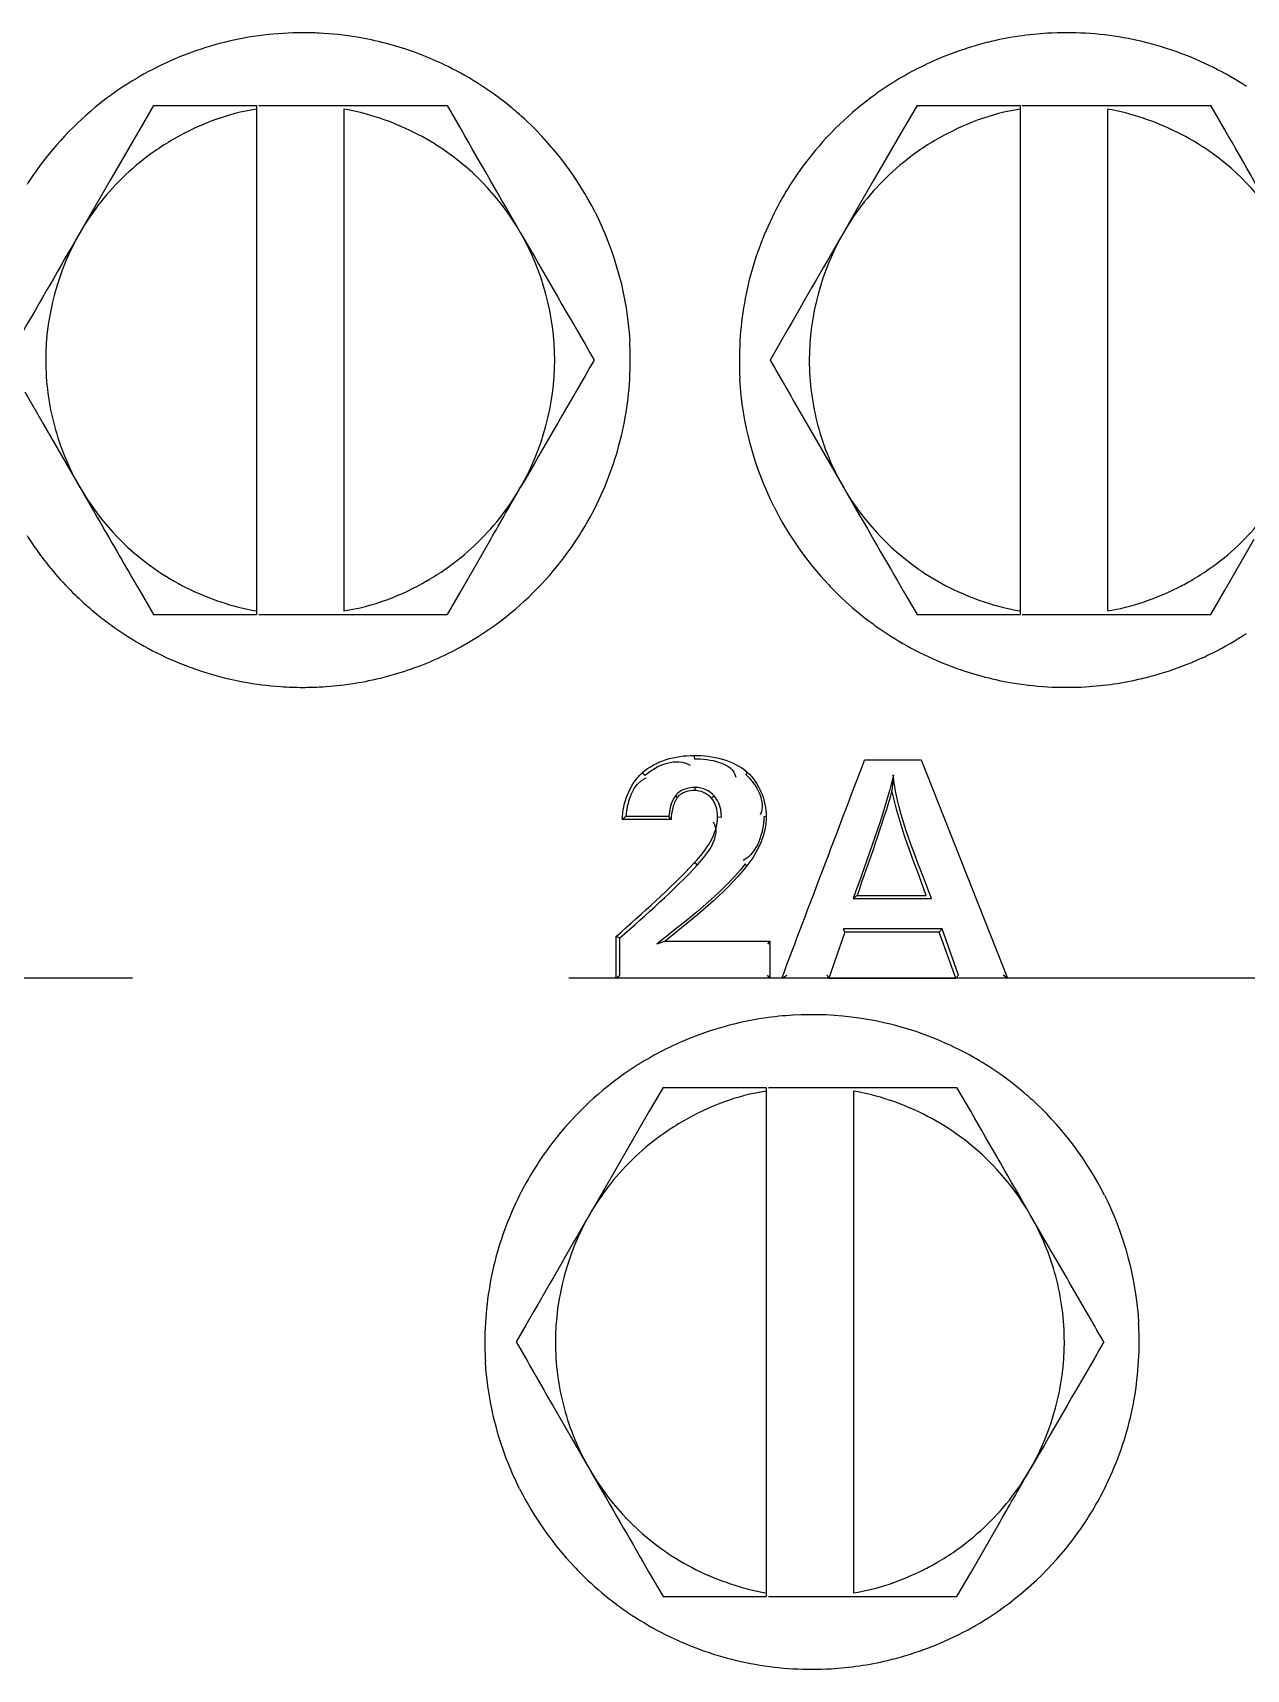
# Model space of a CAD drawing. Header units: millimetres. Extents: x 4086 to 8300, y 123 to 1549.
# Drawn here: x 6968.89 to 6973.06, y 455.62 to 461.25 of the extents above; entities that cross this region are included whole.
import ezdxf

# ---------------------------------------------------------------- set-up
doc = ezdxf.new("R2010")
doc.units = ezdxf.units.MM
doc.linetypes.add('CENTER', pattern=[0.6, 0.375, -0.075, 0.075, -0.075])
doc.layers.add('中心线', color=7, linetype='Continuous')
doc.layers.add('外形图', color=7, linetype='Continuous')

msp = doc.modelspace()

# ---------------------------------------------------------------- linework, layer by layer
at = {"layer": '中心线', "linetype": 'CENTER', "ltscale": 20}
msp.add_line((7074.229, 457.9978), (6904.8666, 457.9978), dxfattribs=at)
at = {"layer": '外形图'}
for p, q in [((6969.3007, 460.9978), (6969.2532, 460.9159)), ((6969.3007, 460.9978), (6969.6552, 460.9978)), ((6969.6551, 460.9978), (6969.6551, 459.2478)), ((6969.6624, 460.9978), (6970.3109, 460.9978)), ((6969.955, 460.9849), (6969.955, 459.2608)), ((6970.3579, 460.9159), (6970.3109, 460.9978)), ((6971.9257, 460.9978), (6971.8782, 460.9159)), ((6971.9257, 460.9978), (6972.2802, 460.9978)), ((6972.2801, 460.9978), (6972.2801, 459.2478)), ((6972.2874, 460.9978), (6972.9359, 460.9978)), ((6972.58, 460.9849), (6972.58, 459.2608)), ((6972.9829, 460.9159), (6972.9359, 460.9978)), ((6969.2532, 460.9159), (6969.1502, 460.7382)), ((6971.8782, 460.9159), (6971.7752, 460.7382)), ((6969.1502, 460.7382), (6969.0988, 460.6492)), ((6971.7752, 460.7382), (6971.7238, 460.6492)), ((6969.0988, 460.6492), (6969.074, 460.6063)), ((6971.7238, 460.6492), (6971.6724, 460.5603)), ((6969.074, 460.6063), (6969.0474, 460.5603)), ((6971.454, 460.1809), (6971.4206, 460.1228)), ((6968.8586, 460.0132), (6968.9214, 459.9039)), ((6968.9214, 459.9039), (6968.9845, 459.7945)), ((6971.5464, 459.9039), (6971.6095, 459.7945)), ((6968.9845, 459.7945), (6969.0474, 459.6853)), ((6971.6095, 459.7945), (6971.6724, 459.6853)), ((6969.0474, 459.6853), (6969.0988, 459.5964)), ((6970.3579, 459.3298), (6970.4601, 459.5074)), ((6972.9829, 459.3298), (6973.0851, 459.5074)), ((6969.2336, 459.3635), (6969.2532, 459.3298)), ((6971.8586, 459.3635), (6971.8782, 459.3298)), ((6969.2532, 459.3298), (6969.3007, 459.2478)), ((6970.3109, 459.2478), (6970.3579, 459.3298)), ((6971.8782, 459.3298), (6971.9257, 459.2478)), ((6972.9359, 459.2478), (6972.9829, 459.3298)), ((6969.3007, 459.2478), (6969.6552, 459.2478)), ((6969.6624, 459.2478), (6970.3109, 459.2478)), ((6971.9257, 459.2478), (6972.2802, 459.2478)), ((6972.2874, 459.2478), (6972.9359, 459.2478)), ((6971.1582, 458.7638), (6971.1605, 458.7525)), ((6971.7453, 458.7482), (6971.9401, 458.7482)), ((6971.9401, 458.7482), (6972.2361, 457.9981)), ((6970.981, 458.7039), (6970.9907, 458.6955)), ((6971.3419, 458.7062), (6971.337, 458.6977)), ((6971.1014, 458.6191), (6971.0948, 458.6252)), ((6971.1613, 458.6432), (6971.1636, 458.6538)), ((6971.2177, 458.6181), (6971.2283, 458.625)), ((6971.0722, 458.5541), (6970.926, 458.5541)), ((6971.0799, 458.5434), (6971.0722, 458.5541)), ((6971.2402, 458.5523), (6971.2534, 458.5521)), ((6971.4073, 458.5534), (6971.3987, 458.5531)), ((6971.0799, 458.5434), (6970.9122, 458.5434)), ((6971.1609, 458.3955), (6971.1713, 458.3879)), ((6971.3408, 458.3843), (6971.3345, 458.3909)), ((6971.7197, 458.2828), (6971.7066, 458.2717)), ((6971.7066, 458.2717), (6971.9751, 458.2717)), ((6971.7197, 458.2828), (6971.9573, 458.2828)), ((6971.6779, 458.1564), (6971.622, 457.9982)), ((6971.6779, 458.1564), (6971.6724, 458.1673)), ((6972.0121, 458.1673), (6971.6724, 458.1673)), ((6972.0022, 458.1564), (6971.6779, 458.1564)), ((6972.0022, 458.1564), (6972.0122, 458.1673)), ((6972.0586, 457.9982), (6972.0022, 458.1564)), ((6972.0685, 458.0091), (6972.0122, 458.1673)), ((6970.8908, 458.1413), (6970.9041, 458.1363)), ((6970.8908, 457.9982), (6970.8908, 458.1413)), ((6970.9041, 458.0091), (6970.9041, 458.1363)), ((6971.0595, 458.1256), (6971.0309, 458.1146)), ((6971.0595, 458.1256), (6971.4199, 458.1256)), ((6971.4199, 458.1256), (6971.4112, 458.1146)), ((6971.4199, 458.1256), (6971.4199, 457.9982)), ((6970.8908, 457.9982), (6970.9041, 458.0091)), ((6971.4199, 457.9982), (6970.8908, 457.9982)), ((6971.4199, 457.9982), (6971.4112, 458.0091)), ((6971.4606, 457.9982), (6971.4787, 458.0091)), ((6971.514, 457.9982), (6971.4606, 457.9982)), ((6971.622, 457.9982), (6971.514, 457.9982)), ((6971.622, 457.9982), (6971.6165, 458.0091)), ((6972.0586, 457.9982), (6972.0685, 458.0091)), ((6972.2362, 457.9982), (6972.0586, 457.9982)), ((6972.2361, 457.9981), (6972.2222, 458.009)), ((6971.0529, 457.6228), (6971.0053, 457.5409)), ((6971.0529, 457.6228), (6971.4073, 457.6228)), ((6971.4073, 457.6228), (6971.4073, 455.8728)), ((6971.4146, 457.6228), (6972.063, 457.6228)), ((6971.7072, 457.6099), (6971.7072, 455.8858)), ((6972.1101, 457.5409), (6972.063, 457.6228)), ((6971.0053, 457.5409), (6970.9024, 457.3632)), ((6970.9024, 457.3632), (6970.851, 457.2742)), ((6970.851, 457.2742), (6970.7996, 457.1853)), ((6972.3779, 457.0762), (6972.3149, 457.1853)), ((6972.4413, 456.9667), (6972.3779, 457.0762)), ((6970.5812, 456.8059), (6970.5478, 456.7478)), ((6970.6736, 456.5289), (6970.7367, 456.4195)), ((6970.7367, 456.4195), (6970.7996, 456.3103)), ((6972.1101, 455.9548), (6972.2123, 456.1324)), ((6970.9858, 455.9885), (6971.0053, 455.9548)), ((6971.0053, 455.9548), (6971.0529, 455.8728)), ((6972.063, 455.8728), (6972.1101, 455.9548)), ((6971.0529, 455.8728), (6971.4073, 455.8728)), ((6971.4146, 455.8728), (6972.063, 455.8728))]:
    msp.add_line(p, q, dxfattribs=at)
for points in [[(6971.0948, 458.6252), (6971.0897, 458.6172), (6971.085, 458.6079), (6971.0809, 458.5971), (6971.0773, 458.5847), (6971.0744, 458.5704), (6971.0722, 458.5541)], [(6971.1636, 458.6538), (6971.1522, 458.6533), (6971.1416, 458.6517), (6971.1321, 458.6494), (6971.1234, 458.6465), (6971.1158, 458.6429), (6971.1092, 458.639), (6971.1035, 458.6346), (6971.0987, 458.6299), (6971.0948, 458.6252)], [(6971.2283, 458.625), (6971.2223, 458.6312), (6971.2154, 458.6368), (6971.2078, 458.6417), (6971.1996, 458.6459), (6971.191, 458.6493), (6971.182, 458.6518), (6971.1728, 458.6533), (6971.1636, 458.6538)], [(6971.2534, 458.5521), (6971.2528, 458.5655), (6971.251, 458.5778), (6971.2481, 458.589), (6971.2443, 458.5992), (6971.2397, 458.6086), (6971.2344, 458.6172), (6971.2283, 458.625)], [(6971.4605, 457.9978), (6971.4465, 457.9978), (6971.4329, 457.9979), (6971.4199, 457.9982)]]:
    msp.add_lwpolyline(points, dxfattribs=at)
for centre, radius, start, end in [((6969.8153, 460.1229), 1.1249, 103.9607, 110.6672), ((6969.8158, 460.119), 1.1288, 90.0262, 103.9353), ((6969.8153, 460.1233), 1.1245, 87.1895, 90.0006), ((6969.8151, 460.1224), 1.1255, 80.4859, 87.1862), ((6969.8152, 460.1233), 1.1245, 70.42, 80.4824), ((6972.4402, 460.122), 1.1259, 106.6707, 113.3296), ((6972.4398, 460.1229), 1.125, 103.3322, 106.6672), ((6972.4401, 460.1209), 1.1269, 93.3418, 103.3233), ((6972.4398, 460.1231), 1.1247, 86.6671, 93.3314), ((6972.4397, 460.1223), 1.1255, 80.0005, 86.6637), ((6972.4398, 460.1232), 1.1246, 73.3296, 79.9971), ((6972.44, 460.1238), 1.124, 71.833, 73.3288), ((6969.8171, 460.1194), 1.1288, 110.69, 124.0586), ((6969.8151, 460.123), 1.1249, 68.5078, 70.4204), ((6969.8154, 460.1237), 1.1241, 63.709, 68.5075), ((6972.4409, 460.1209), 1.1272, 113.3421, 123.3223), ((6972.4397, 460.1229), 1.125, 69.9958, 71.833), ((6972.4394, 460.1225), 1.1254, 56.6635, 69.993), ((6969.8148, 460.1225), 1.1254, 57.0041, 63.707), ((6969.8154, 460.1228), 1.1251, 124.081, 127.4316), ((6969.8147, 460.1226), 1.1255, 50.2976, 56.9983), ((6972.4442, 460.1184), 1.1311, 126.7103, 143.2849), ((6972.44, 460.1226), 1.1252, 123.3312, 126.6657), ((6969.8198, 460.1184), 1.1312, 127.4773, 144.1545), ((6969.8151, 460.1232), 1.1246, 46.9395, 50.2951), ((6969.8081, 460.1179), 1.1333, 26.8928, 46.8614), ((6969.8069, 460.1208), 0.8777, 119.8847, 124.8844), ((6972.4319, 460.1208), 0.8777, 119.8847, 124.8844), ((6969.8061, 460.1218), 0.8763, 124.8761, 133.241), ((6972.4311, 460.1218), 0.8763, 124.8761, 133.241), ((6969.8155, 460.1226), 1.1253, 144.198, 147.5495), ((6969.8056, 460.1225), 0.8755, 133.2507, 141.6241), ((6972.4418, 460.1215), 1.1274, 143.3379, 153.3174), ((6972.4306, 460.1225), 0.8755, 133.2507, 141.6241), ((6969.8065, 460.1221), 0.8765, 141.6338, 149.9977), ((6972.4315, 460.1221), 0.8765, 141.6338, 149.9977), ((6972.4436, 460.1213), 1.1291, 153.3497, 166.6376), ((7163.1968, 571.7774), 222.4346, 209.999945, 210.130158), ((7157.6542, 353.2185), 214.7358, 150.008043, 150.12485), ((6972.4437, 460.1222), 1.1289, 166.6825, 179.9691), ((6969.8145, 460.123), 1.1253, 359.9925, 3.3439), ((6969.8091, 460.1233), 0.8789, 180.032, 194.9653), ((7163.1968, 348.4682), 222.4346, 149.869842, 150.000055), ((6969.8107, 460.1234), 1.1291, 346.6052, 359.9687), ((6972.4399, 460.1227), 1.1251, 179.9925, 183.3245), ((6972.4341, 460.1233), 0.8789, 180.032, 194.9653), ((6969.8088, 460.1242), 0.8788, 195.029, 209.9631), ((6969.8108, 460.1243), 1.1292, 333.194, 346.5596), ((6972.4338, 460.1242), 0.8788, 195.029, 209.9631), ((6969.8013, 460.1256), 0.8795, 313.2912, 329.9618), ((6972.4263, 460.1256), 0.8795, 313.2912, 329.9618), ((6969.8127, 460.1241), 1.1274, 323.1226, 333.161), ((6972.4444, 460.126), 1.1307, 206.7021, 223.2805), ((6969.8151, 460.1226), 1.1248, 212.4401, 215.7925), ((6969.8166, 460.1239), 1.1269, 215.8006, 225.8428), ((6969.8041, 460.1238), 0.8763, 304.8761, 313.241), ((6972.4291, 460.1238), 0.8763, 304.8761, 313.241), ((6969.8001, 460.1141), 0.865, 235.0837, 243.51), ((6969.803, 460.1251), 0.878, 299.9658, 304.8838), ((6969.8104, 460.1271), 1.1311, 306.394, 323.0688), ((6972.4251, 460.1141), 0.865, 235.0837, 243.51), ((6972.428, 460.1251), 0.878, 299.9658, 304.8838), ((6972.4396, 460.1226), 1.1248, 223.3241, 226.6595), ((6972.4447, 460.0963), 0.8447, 296.4422, 299.9593), ((6969.8152, 460.1227), 1.125, 225.8539, 229.209), ((6972.4401, 460.1232), 1.1256, 226.6629, 233.3229), ((6969.815, 460.1225), 1.1248, 229.2082, 232.5623), ((6969.8149, 460.1224), 1.1246, 232.5636, 235.9151), ((6969.8167, 460.1258), 1.1284, 235.9376, 249.3093), ((6969.8143, 460.1235), 1.1258, 296.2915, 302.9926), ((6969.8147, 460.1228), 1.125, 302.995, 306.3484), ((6972.4395, 460.1225), 1.1247, 233.3263, 236.6618), ((6972.4412, 460.1259), 1.1284, 236.6839, 249.9734), ((6972.4389, 460.1236), 1.1259, 296.6722, 303.3312), ((6969.8141, 460.1246), 1.1269, 286.2369, 296.2792), ((6972.4394, 460.1228), 1.125, 293.3346, 296.6697), ((6969.8149, 460.1224), 1.1246, 249.3319, 252.6871), ((6972.4395, 460.1225), 1.1247, 249.9955, 259.9969), ((6972.4391, 460.1235), 1.1258, 286.6717, 293.3312), ((6969.8151, 460.1233), 1.1255, 252.6906, 259.3914), ((6969.815, 460.1233), 1.1255, 259.3972, 266.0991), ((6969.8149, 460.1226), 1.1248, 266.1027, 270.0001), ((6969.8146, 460.1246), 1.1268, 272.8223, 282.8647), ((6969.8149, 460.1226), 1.1248, 282.8738, 286.2263), ((6972.4396, 460.1234), 1.1256, 260.0003, 266.6635), ((6972.4391, 460.1247), 1.1269, 273.3419, 283.3241), ((6972.4394, 460.1227), 1.1249, 283.333, 286.6683), ((6969.8149, 460.1223), 1.1245, 269.9994, 272.812), ((6972.4394, 460.1226), 1.1247, 266.6669, 273.3316), ((6975.2235, 458.3598), 3.396, 174.3083, 175.2133), ((6971.63, 457.6297), 1.162, 127.2906, 128.1521), ((6971.9775, 634.128), 176.1302, 269.884334, 270.026411), ((6971.5649, 456.7473), 1.1256, 106.6745, 113.3346), ((6971.5646, 456.7481), 1.1247, 103.3357, 106.6711), ((6971.5649, 456.7461), 1.1268, 93.3435, 103.3267), ((6971.5645, 456.7481), 1.1247, 69.9963, 93.3332), ((6971.5656, 456.7462), 1.1268, 113.3471, 123.3293), ((6971.5641, 456.7472), 1.1257, 63.3313, 69.9938), ((6971.5643, 456.7476), 1.1253, 61.7771, 63.3286), ((6971.5647, 456.7483), 1.1245, 56.6625, 61.777), ((6971.5689, 456.7438), 1.1307, 126.7179, 143.2957), ((6971.5646, 456.748), 1.1248, 123.3382, 126.6733), ((6971.5639, 456.7472), 1.1259, 49.9981, 56.6605), ((6971.5644, 456.7478), 1.125, 46.6642, 49.9957), ((6971.5574, 456.7427), 1.1336, 26.7415, 46.5877), ((6971.5591, 456.7458), 0.8777, 119.8847, 124.8844), ((6971.5583, 456.7468), 0.8763, 124.8761, 133.241), ((6971.5665, 456.7468), 1.127, 143.3487, 153.3298), ((6971.5578, 456.7475), 0.8755, 133.2507, 141.6241), ((6971.5587, 456.7471), 0.8765, 141.6338, 149.9977), ((6971.5684, 456.7466), 1.1288, 153.3622, 166.6514), ((7156.7814, 349.8435), 214.7358, 150.008043, 150.12485), ((6971.5561, 456.7474), 0.8761, 22.5007, 29.9906), ((6971.5562, 456.7476), 0.8759, 15.0006, 22.4927), ((6971.5686, 456.7475), 1.1288, 166.6963, 179.9829), ((6971.5532, 456.7473), 0.8789, 0.032, 14.9653), ((6971.5641, 456.7477), 1.1253, 0.0062, 3.3377), ((6971.565, 456.7479), 1.1252, 180.0062, 183.3381), ((6971.5613, 456.7483), 0.8789, 180.032, 194.9653), ((7164.949, 345.0932), 222.4346, 149.869842, 150.000055), ((6971.5605, 456.7482), 1.1289, 346.6975, 359.983), ((6971.561, 456.7492), 0.8788, 195.029, 209.9631), ((6971.5608, 456.749), 1.1289, 333.3641, 346.6527), ((6971.5535, 456.7506), 0.8795, 313.2912, 329.9618), ((6971.5699, 456.7513), 1.1311, 206.7131, 223.2882), ((6971.5627, 456.7487), 1.127, 323.3505, 333.3316), ((6971.5562, 456.7488), 0.8763, 304.8761, 313.241), ((6971.5588, 456.7538), 1.1332, 303.4147, 323.2657), ((6971.5523, 456.7391), 0.865, 235.0837, 243.51), ((6971.5552, 456.7501), 0.878, 299.9658, 304.8838), ((6971.565, 456.7479), 1.1252, 223.3317, 226.6664), ((6971.5719, 456.7213), 0.8447, 296.4422, 299.9593), ((6971.5655, 456.7486), 1.126, 226.6697, 233.3284), ((6971.5649, 456.7479), 1.1251, 233.3318, 236.6666), ((6971.5665, 456.7512), 1.1287, 236.6886, 249.9757), ((6971.5643, 456.7482), 1.1255, 296.6756, 303.336), ((6971.5647, 456.7474), 1.1246, 293.3375, 296.6731), ((6971.5648, 456.7477), 1.1249, 249.998, 253.3303), ((6971.5644, 456.7483), 1.1255, 286.6736, 293.3341), ((6971.565, 456.7485), 1.1257, 253.3337, 259.996), ((6971.5649, 456.7485), 1.1257, 260.0016, 266.6645), ((6971.5644, 456.7495), 1.1267, 273.3427, 283.3255), ((6971.5648, 456.7474), 1.1246, 283.3345, 286.6702), ((6971.5648, 456.7475), 1.1247, 266.6679, 273.3325)]:
    msp.add_arc(centre, radius, start, end, dxfattribs=at)
for points in [[(6969.6551, 460.9849), (6969.5549, 460.9705), (6969.4574, 460.9322), (6969.3696, 460.8818)], [(6970.0783, 460.954), (6970.0382, 460.9676), (6969.997, 460.9789), (6969.955, 460.9849)], [(6972.2801, 460.9849), (6972.1799, 460.9705), (6972.0824, 460.9322), (6971.9946, 460.8818)], [(6972.7033, 460.954), (6972.6632, 460.9676), (6972.622, 460.9789), (6972.58, 460.9849)], [(6970.3051, 460.8408), (6970.2358, 460.8891), (6970.1584, 460.927), (6970.0783, 460.954)], [(6970.5627, 460.5603), (6970.4943, 460.6788), (6970.4261, 460.7973), (6970.3579, 460.9159)], [(6972.9301, 460.8408), (6972.8608, 460.8891), (6972.7834, 460.927), (6972.7033, 460.954)], [(6973.1877, 460.5603), (6973.1193, 460.6788), (6973.0511, 460.7973), (6972.9829, 460.9159)], [(6970.5627, 460.5603), (6970.4992, 460.6702), (6970.4093, 460.7682), (6970.3051, 460.8408)], [(6973.1877, 460.5603), (6973.1242, 460.6702), (6973.0343, 460.7682), (6972.9301, 460.8408)], [(6970.8188, 460.6306), (6970.8877, 460.4944), (6970.929, 460.3409), (6970.9379, 460.1886)], [(6969.0474, 460.5603), (6968.979, 460.4418), (6968.9107, 460.3232), (6968.8425, 460.2045)], [(6969.0474, 460.5603), (6968.972, 460.4296), (6968.9302, 460.2738), (6968.9302, 460.1228)], [(6970.6799, 460.1228), (6970.6799, 460.2738), (6970.6382, 460.4296), (6970.5627, 460.5603)], [(6971.6724, 460.5603), (6971.597, 460.4296), (6971.5552, 460.2738), (6971.5552, 460.1228)], [(6970.5627, 459.6853), (6970.6382, 459.8161), (6970.6799, 459.9718), (6970.6799, 460.1228)], [(6971.4206, 460.1228), (6971.4625, 460.0498), (6971.5044, 459.9769), (6971.5464, 459.9039)], [(6971.4343, 459.6179), (6971.3663, 459.7535), (6971.3254, 459.906), (6971.3166, 460.0574)], [(6969.0474, 459.6853), (6969.1109, 459.5754), (6969.2008, 459.4774), (6969.305, 459.4049)], [(6970.4601, 459.5074), (6970.4943, 459.5668), (6970.5285, 459.626), (6970.5627, 459.6853)], [(6971.6724, 459.6853), (6971.7344, 459.578), (6971.7965, 459.4707), (6971.8586, 459.3635)], [(6971.6724, 459.6853), (6971.7359, 459.5754), (6971.8258, 459.4774), (6971.93, 459.4049)], [(6969.0988, 459.5964), (6969.1437, 459.5188), (6969.1886, 459.4411), (6969.2336, 459.3635)], [(6969.4143, 459.34), (6969.4522, 459.3211), (6969.4917, 459.3052), (6969.5318, 459.2916)], [(6969.955, 459.2608), (6970.0556, 459.2752), (6970.1535, 459.3138), (6970.2415, 459.3645)], [(6972.0393, 459.34), (6972.0772, 459.3211), (6972.1167, 459.3052), (6972.1568, 459.2916)], [(6972.58, 459.2608), (6972.6637, 459.2728), (6972.7452, 459.3024), (6972.8209, 459.34)], [(6969.5318, 459.2916), (6969.5719, 459.2781), (6969.6132, 459.2668), (6969.6551, 459.2608)], [(6972.1568, 459.2916), (6972.1969, 459.2781), (6972.2382, 459.2668), (6972.2801, 459.2608)], [(6970.981, 458.7039), (6971.0271, 458.7459), (6971.0959, 458.7638), (6971.1582, 458.7638)], [(6970.9907, 458.6955), (6971.0298, 458.7311), (6971.1016, 458.7596), (6971.1455, 458.7302)], [(6971.1582, 458.7638), (6971.2224, 458.7638), (6971.2939, 458.7488), (6971.3419, 458.7062)], [(6971.1605, 458.7525), (6971.2124, 458.7525), (6971.2906, 458.7399), (6971.3028, 458.6895)], [(6971.4606, 457.9982), (6971.5555, 458.2482), (6971.6504, 458.4981), (6971.7454, 458.7481)], [(6970.9122, 458.5434), (6970.914, 458.6016), (6970.938, 458.6647), (6970.981, 458.7039)], [(6970.926, 458.5541), (6970.9294, 458.6038), (6970.9478, 458.6686), (6970.9941, 458.6871)], [(6971.337, 458.6977), (6971.3735, 458.6653), (6971.4082, 458.6031), (6971.386, 458.5596)], [(6971.3419, 458.7062), (6971.3834, 458.6695), (6971.4073, 458.6088), (6971.4073, 458.5534)], [(6971.8442, 458.6966), (6971.8103, 458.5516), (6971.7552, 458.4125), (6971.7066, 458.2717)], [(6971.975, 458.2717), (6971.9248, 458.4112), (6971.8587, 458.5491), (6971.8441, 458.6966)], [(6971.8393, 458.6432), (6971.8048, 458.5214), (6971.7609, 458.4025), (6971.7197, 458.2828)], [(6971.9573, 458.2828), (6971.9147, 458.4018), (6971.8651, 458.5194), (6971.8393, 458.6432)], [(6971.1609, 458.3955), (6971.2008, 458.4384), (6971.2402, 458.4937), (6971.2402, 458.5523)], [(6971.3987, 458.5531), (6971.3987, 458.4978), (6971.3767, 458.4292), (6971.3281, 458.4029)], [(6971.4073, 458.5534), (6971.4073, 458.4928), (6971.3784, 458.4318), (6971.3408, 458.3843)], [(6971.1713, 458.3879), (6971.2067, 458.4259), (6971.2547, 458.4905), (6971.226, 458.5339)], [(6970.8908, 458.1413), (6970.9834, 458.2232), (6971.0767, 458.305), (6971.1609, 458.3955)], [(6970.904, 458.1363), (6970.9956, 458.2174), (6971.0878, 458.2984), (6971.1712, 458.3879)], [(6971.3346, 458.3908), (6971.2497, 458.2835), (6971.1375, 458.2004), (6971.0309, 458.1146)], [(6971.3408, 458.3843), (6971.2619, 458.2843), (6971.1583, 458.206), (6971.0595, 458.1256)], [(6971.4073, 457.6099), (6971.3071, 457.5955), (6971.2096, 457.5572), (6971.1218, 457.5068)], [(6971.8305, 457.579), (6971.7904, 457.5926), (6971.7492, 457.6039), (6971.7072, 457.6099)], [(6972.0573, 457.4658), (6971.988, 457.5141), (6971.9106, 457.552), (6971.8305, 457.579)], [(6972.3149, 457.1853), (6972.2465, 457.3038), (6972.1783, 457.4223), (6972.1101, 457.5409)], [(6972.3149, 457.1853), (6972.2514, 457.2952), (6972.1615, 457.3932), (6972.0573, 457.4658)], [(6972.5698, 457.2527), (6972.6378, 457.1172), (6972.6787, 456.9646), (6972.6875, 456.8132)], [(6970.7996, 457.1853), (6970.7241, 457.0546), (6970.6824, 456.8988), (6970.6824, 456.7478)], [(6972.5681, 456.7478), (6972.5258, 456.8208), (6972.4835, 456.8937), (6972.4413, 456.9667)], [(6970.5478, 456.7478), (6970.5897, 456.6748), (6970.6316, 456.6019), (6970.6736, 456.5289)], [(6972.3149, 456.3103), (6972.3904, 456.4411), (6972.4321, 456.5968), (6972.4321, 456.7478)], [(6970.5595, 456.2429), (6970.4914, 456.3784), (6970.4505, 456.531), (6970.4417, 456.6824)], [(6970.7996, 456.3103), (6970.8616, 456.203), (6970.9236, 456.0957), (6970.9858, 455.9885)], [(6970.7996, 456.3103), (6970.8631, 456.2004), (6970.953, 456.1024), (6971.0572, 456.0299)], [(6972.2123, 456.1324), (6972.2465, 456.1918), (6972.2807, 456.251), (6972.3149, 456.3103)], [(6971.1664, 455.965), (6971.2044, 455.9461), (6971.2438, 455.9302), (6971.284, 455.9166)], [(6971.7072, 455.8858), (6971.7909, 455.8978), (6971.8724, 455.9274), (6971.948, 455.965)], [(6971.284, 455.9166), (6971.3241, 455.9031), (6971.3653, 455.8918), (6971.4073, 455.8858)]]:
    msp.add_open_spline(points, degree=3, dxfattribs=at)
for points, knots in [([(6971.1014, 458.6191), (6971.0938, 458.6086), (6971.0842, 458.5831), (6971.0809, 458.5569), (6971.0799, 458.5434)], [0, 0, 0, 0, 0.488758, 1, 1, 1, 1]), ([(6971.1613, 458.6432), (6971.151, 458.6432), (6971.129, 458.6404), (6971.1082, 458.6286), (6971.1014, 458.6191)], [0, 0, 0, 0, 0.469607, 1, 1, 1, 1]), ([(6971.2177, 458.6181), (6971.2107, 458.6262), (6971.1927, 458.6384), (6971.1716, 458.6432), (6971.1613, 458.6432)], [0, 0, 0, 0, 0.510038, 1, 1, 1, 1]), ([(6971.2402, 458.5523), (6971.2402, 458.5641), (6971.237, 458.5879), (6971.2255, 458.6093), (6971.2177, 458.6181)], [0, 0, 0, 0, 0.501082, 1, 1, 1, 1])]:
    msp.add_open_spline(points, degree=3, knots=knots, dxfattribs=at)

doc.saveas('drawing.dxf')
